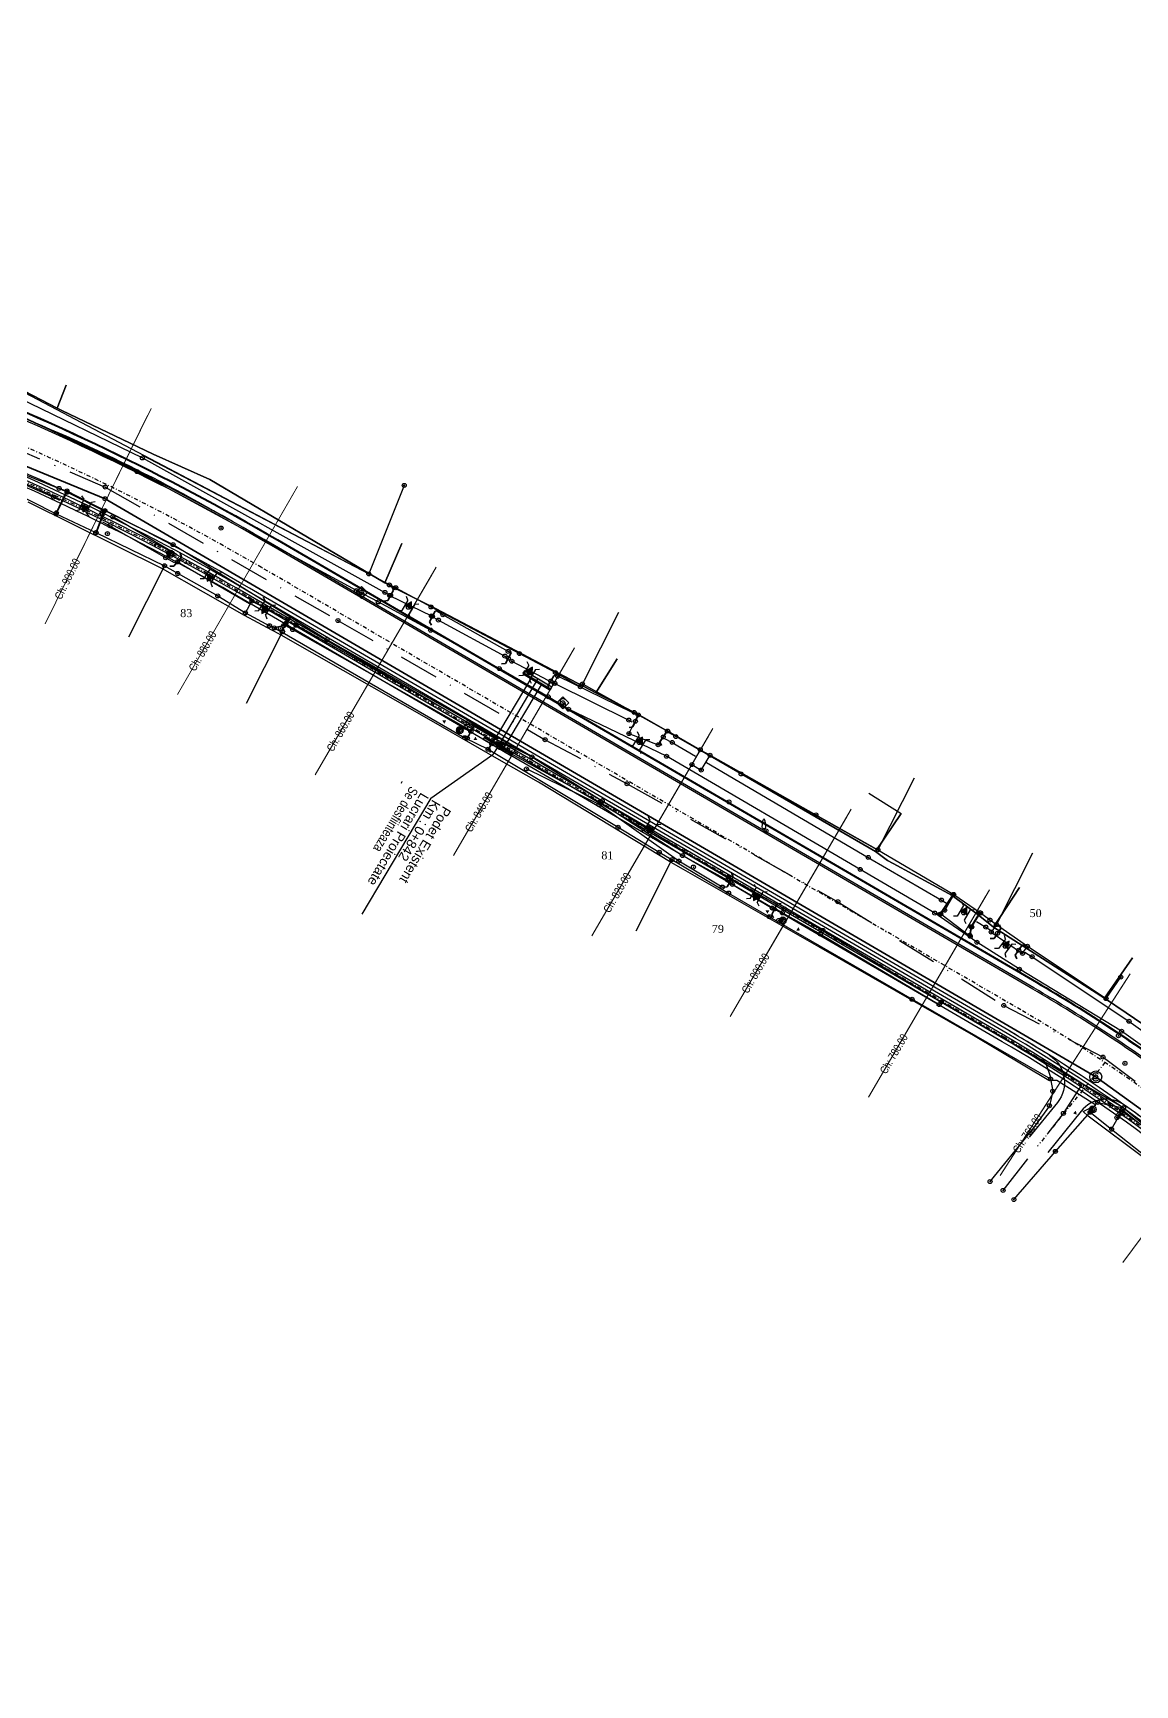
# Model space of a CAD drawing. Extents: x 0 to 459354, y 0 to 625322.
# Drawn here: x 458637.4 to 458775, y 624996.3 to 625202.7 of the extents above; entities that cross this region are included whole.
import ezdxf
from ezdxf.enums import TextEntityAlignment as Align

# ---------------------------------------------------------------- set-up
doc = ezdxf.new("R2010")
doc.units = 0
doc.header["$PDMODE"] = 32
doc.header["$PDSIZE"] = 0.5
doc.linetypes.add('DASHDOT', pattern=[1, 0.5, -0.25, 0, -0.25])
doc.linetypes.add('ZDASHDOT5x2', pattern=[9, 5, -2, 0, -2])
doc.layers.get('0').update_dxf_attribs({"color": 8})
for name, color, linetype in [('000_PXY', 8, 'Continuous'), ('02_ACCES_CURTE', 8, 'Continuous'), ('03_LINIE_ELECTRICA_AER', 8, 'Continuous'), ('05_CV_CANAL', 8, 'Continuous'), ('05_CV_GAZ_AER', 8, 'Continuous'), ('07_TREE_PLOP', 7, 'Continuous'), ('09_ApaAx', 8, 'RIGOLA'), ('ACCES', 221, 'Continuous'), ('Apa', 8, 'Continuous'), ('Ax proiectat', 12, 'DASHDOT'), ('B-mare', 11, 'Continuous'), ('B-mica', 11, 'Continuous'), ('Carosabil Pr', 12, 'Continuous'), ('coronam-pr', 11, 'Continuous'), ('DrumAx', 8, 'ZDASHDOT5x2'), ('DrumLateral', 8, 'Continuous'), ('Gard', 3, 'PLASA'), ('Gard Nou', 91, 'Continuous'), ('LIMITE', 1, 'Continuous'), ('PARCELE_ClipVS', 82, 'Continuous'), ('PLATFORMA', 1, 'Continuous'), ('PODET', 8, 'Continuous'), ('Podete Asc', 2, 'Continuous'), ('podete plan', 1, 'Continuous'), ('Sant-Pr', 161, 'Continuous'), ('Text Podet', 161, 'Continuous'), ('Texte', 7, 'Continuous'), ('TOPO_CERC', 1, 'Continuous'), ('TOPO_POINTS', 7, 'Continuous'), ('TOPO_SYMBOL', 8, 'Continuous'), ('tub-pr', 141, 'Continuous'), ('work', 6, 'Continuous')]:
    doc.layers.add(name, color=color, linetype=linetype)
for name, color, linetype, lineweight in [('02_PODET', 8, 'Continuous', 35), ('09_Canalizare', 2, 'CANAL', 35), ('Cross1', 171, 'Continuous', 35), ('Pod', 2, 'Continuous', 35)]:
    doc.layers.add(name, color=color, linetype=linetype, lineweight=lineweight)
doc.layers.add('ARD-XLINES', color=2, linetype='Continuous', lineweight=0, plot=False)
doc.styles.add('Arial', font='arial.ttf', dxfattribs={"width": 0.8})
doc.styles.add('podete', font='arial.ttf')
doc.styles.get("Standard").update_dxf_attribs({"font": 'arial.ttf'})
doc.styles.add('Times2', font='times.ttf', dxfattribs={"height": 2})
doc.linetypes.add('CANAL', pattern='A,3.5,-0.5,[4,GEOLAND.SHX,S=1,R=0,X=0,Y=0],-0.5,3.5,-2.5,3.5,-0.9,["C",Standard,S=1.5,R=0,X=-0.5,Y=-0.75],-0.9,3.5,-2.5', length=21.8)
doc.linetypes.add('FENCELINE3-ISO', pattern='A,8.89,[130,ltypeshp.shx,S=3.175,R=45,X=0,Y=0],0,[130,ltypeshp.shx,S=3.175,R=-45,X=0,Y=0],27.94', length=36.83)
doc.linetypes.add('PLASA', pattern='A,5,[2,GEOLAND.SHX,S=1,R=0,X=0,Y=0],0,5,[2,GEOLAND.SHX,S=1,R=180,X=0,Y=0],0', length=10)
doc.linetypes.add('RIGOLA', pattern='A,0.001,[6,GEOLAND.SHX,S=1,R=0,X=0,Y=0],-2', length=2.001)

# ---------------------------------------------------------------- blocks, each defined once
blk = doc.blocks.new('PctRad')
blk.add_point((0, 0))
blk = doc.blocks.new('PODETA')
blk.add_hatch(color=256).paths.add_polyline_path([(0.4, 0.1), (0, 0.79), (-0.4, 0.1)])
for points in [[(-0.5, 0.75), (-0.9, 1.03)], [(-0.5, 0.75), (-0.5, -0.75)], [(-0.5, 0), (0.5, 0)], [(0.5, 0.75), (0.9, 1.03)], [(0.5, 0.75), (0.5, -0.75)], [(-0.5, -0.75), (-0.9, -1.03)], [(0.5, -0.75), (0.9, -1.03)]]:
    blk.add_lwpolyline(points)
blk.add_lwpolyline([(-0.4, 0.1), (0.4, 0.1), (0, 0.79)], close=True)
blk = doc.blocks.new('LEB')
for points in [[(-0.85, 0, 0, 0, 0), (-5, 0, 0, 1, 0), (-4.18, 0, 0.25, 0.25, 0)], [(0.85, 0, 0, 0, 0), (5, 0, 0, 1, 0), (4.18, 0, 0.25, 0.25, 0)]]:
    blk.add_lwpolyline(points, format="xyseb")
for points in [[(0, 0), (-0.85, 0)], [(0, 0.1), (-0.84, 0.1)], [(0, 0.2), (-0.83, 0.2)], [(0, 0.3), (-0.8, 0.3)], [(-0.8, 0.29), (-0.8, -0.29)], [(0, 0.4), (-0.75, 0.4)], [(-0.7, 0.48), (-0.7, -0.48)], [(0, 0.5), (-0.69, 0.5)], [(-0.6, 0.6), (-0.6, -0.6)], [(0, 0.6), (-0.6, 0.6)], [(-0.5, 0.69), (-0.5, -0.69)], [(0, 0.7), (-0.48, 0.7)], [(-0.4, 0.75), (-0.4, -0.75)], [(-0.3, 0.8), (-0.3, -0.8)], [(0, 0.8), (-0.29, 0.8)], [(-0.2, 0.83), (-0.2, -0.83)], [(-0.1, 0.84), (-0.1, -0.84)], [(0, 0.85), (0, -0.85)], [(0, -0.1), (-0.84, -0.1)], [(0, -0.2), (-0.83, -0.2)], [(0, -0.3), (-0.8, -0.3)], [(0, -0.4), (-0.75, -0.4)], [(0, -0.5), (-0.69, -0.5)], [(0, -0.6), (-0.6, -0.6)], [(0, -0.7), (-0.48, -0.7)], [(0, -0.8), (-0.29, -0.8)]]:
    blk.add_lwpolyline(points)
blk.add_circle((0, 0), 0.85)
blk = doc.blocks.new('PODET')
for points in [[(-0.75, 0), (-1.03, -0.4)], [(-0.75, 0), (0.75, 0)], [(0.75, 0), (1.03, -0.4)]]:
    blk.add_lwpolyline(points)
blk = doc.blocks.new('AERGAZ')
blk.add_lwpolyline([(0, -0.75), (0.75, 0), (0, 0.75), (-0.75, 0)], close=True)
blk.add_lwpolyline([(0.34, 0.33, 0.487825), (-0.33, 0.33), (-0.33, -0.33, 0.463596), (0.34, -0.35, 0.259718)], format="xyb")
blk.add_lwpolyline([(0.34, -0.35), (0.34, -0.07), (-0.02, -0.07)])
blk = doc.blocks.new('PLOP')
blk.add_line((-0.5, 0), (0, 0))
for points in [[(-0.5, 0.54, -0.240184), (-0.85, 0.72, -0.39298), (-0.84, 1.41, -0.253894), (-0.75, 2.22, -0.265013), (-0.5, 3, -0.339624)], [(-0.5, 0.54, 0.240184), (-0.15, 0.72, 0.39298), (-0.16, 1.41, 0.253894), (-0.25, 2.22, 0.265013), (-0.5, 3, 0.339624)]]:
    blk.add_lwpolyline(points, format="xyb")
blk.add_lwpolyline([(-0.5, 0), (-0.5, 0.54)])
blk = doc.blocks.new('CVC')
blk.add_lwpolyline([(0.67, 0.67, 0.487825), (-0.66, 0.67), (-0.66, -0.66, 0.463596), (0.67, -0.7, 0.259718)], format="xyb")
blk.add_circle((0, 0), 1.5)
blk = doc.blocks.new('PUNCTOPO')
at = {"layer": 'TOPO_CERC'}
blk.add_circle((0, 0), 0.25, dxfattribs=at)
at = {"layer": 'TOPO_SYMBOL'}
blk.add_point((0, 0), dxfattribs=at)
blk = doc.blocks.new('*U52')
at = {"layer": 'coronam-pr'}
h = blk.add_hatch(color=232, dxfattribs=at)
h.paths.add_polyline_path([(0, 0), (0, 0.75), (-0.17, 0.75), (-0.17, 0)])
h.paths.add_polyline_path([(0, -0.75), (0, 0), (-0.17, 0), (-0.17, -0.75)])
h.paths.add_polyline_path([(0, 0.75), (0, 1.87), (-0.07, 2), (-0.4, 2), (-0.4, -2), (-0.07, -2), (0, -1.87), (0, -0.75), (-0.17, -0.75), (-0.17, 0.75)])
h = blk.add_hatch(color=232, dxfattribs=at)
h.paths.add_polyline_path([(9.2, 0), (9.2, 0.75), (9.37, 0.75), (9.37, 0)])
h.paths.add_polyline_path([(9.2, -0.75), (9.2, 0), (9.37, 0), (9.37, -0.75)])
h.paths.add_polyline_path([(9.2, 0.75), (9.2, 1.87), (9.27, 2), (9.6, 2), (9.6, -2), (9.27, -2), (9.2, -1.87), (9.2, -0.75), (9.37, -0.75), (9.37, 0.75)])
at = {"layer": 'coronam-pr', "ltscale": 0.5}
for p, q in [((-0.13, 2), (-0.13, -2)), ((-0.07, -2), (-0.07, 2)), ((9.27, -2), (9.27, 2)), ((9.33, 2), (9.33, -2))]:
    blk.add_line(p, q, dxfattribs=at)
for points in [[(-0.4, -2), (-0.4, 2), (-0.07, 2), (0, 1.87), (0, -1.87), (-0.07, -2)], [(9.6, -2), (9.6, 2), (9.27, 2), (9.2, 1.87), (9.2, -1.87), (9.27, -2)]]:
    blk.add_lwpolyline(points, close=True, dxfattribs=at)
at = {"layer": 'Text Podet', "ltscale": 0.5}
for p, q in [((-10.05, 3.86), (-26.92, 3.86)), ((-10.05, 3.86), (-1.4, 0)), ((-0.4, 0), (-1.4, 0))]:
    blk.add_line(p, q, dxfattribs=at)
at = {"layer": 'tub-pr', "ltscale": 0.3}
for p, q in [((0, 0.75), (9.2, 0.75)), ((0, -0.75), (9.2, -0.75))]:
    blk.add_line(p, q, dxfattribs=at)
at = {"layer": 'Text Podet', "style": 'podete', "width": 1}
for s, p in [('Lucrari Proiectate', (-10.01, 5.33)), ('Km :', (-10.02, 3.62))]:
    blk.add_text(s, height=1.2, rotation=180, dxfattribs=at).set_placement(p)
at = {"layer": 'Text Podet', "style": 'podete'}
for tag, width, p in [('LUCRARI1', 0.8, (-10.01, 7.28)), ('PODET', 1, (-10.02, 0.87))]:
    blk.add_attdef(tag, text='', height=1.2, rotation=180, dxfattribs=dict(at, width=width)).set_placement(p, align=Align.TOP_LEFT)
at = {"layer": 'Text Podet', "style": 'podete', "oblique": 360}
for tag, width, p in [('LUCRARI', 0.8, (-10.01, 5.67)), ('KM', 1, (-13.82, 2.42))]:
    blk.add_attdef(tag, text='', height=1.2, rotation=180, dxfattribs=dict(at, width=width)).set_placement(p, align=Align.TOP_LEFT)

msp = doc.modelspace()

# ---------------------------------------------------------------- linework, layer by layer
at = {"layer": '09_ApaAx', "linetype": 'Continuous'}
msp.add_line((458699.682, 625112.264, 358.613), (458696.106, 625114.042, 358.719), dxfattribs=at)
for points in [[(458578.281, 625169.222, 359.104), (458579.053, 625168.92, 359.089), (458615.588, 625155.394, 359.311), (458639.934, 625144.721, 359.143), (458640.666, 625144.349, 359.123)], [(458635.245, 625157.321, 357.979), (458635.591, 625157.145, 357.965), (458651.024, 625149.613, 357.967), (458681.318, 625132.822, 357.778), (458681.801, 625132.572, 357.775)], [(458646.024, 625141.624, 358.974), (458646.96, 625141.149, 358.948), (458653.932, 625137.146, 358.93)], [(458653.932, 625137.146, 358.93), (458654.99, 625136.547, 358.911)], [(458687.433, 625129.663, 357.735), (458688.006, 625129.367, 357.731), (458696.301, 625124.861, 357.636), (458696.61, 625124.692, 357.633)], [(458669.005, 625128.619, 358.661), (458669.807, 625128.165, 358.647), (458691.389, 625115.955, 358.24), (458691.962, 625115.619, 358.22)], [(458702.568, 625121.438, 357.584), (458711.788, 625116.868, 357.666), (458712.183, 625116.664, 357.672)], [(458695.685, 625113.437, 358.092), (458708.247, 625106.579, 358.566), (458718.498, 625099.94, 358.183), (458724.139, 625096.878, 358.166), (458724.321, 625096.769, 358.166)], [(458716.164, 625114.607, 357.738), (458717.213, 625114.065, 357.755), (458720.137, 625112.35, 357.76)], [(458721.488, 625111.558, 357.762), (458741.711, 625099.696, 357.798), (458750.844, 625094.38, 357.698), (458751.476, 625093.996, 357.687)], [(458730.098, 625093.306, 358.155), (458730.974, 625092.78, 358.153), (458735.724, 625090.135, 358.215), (458750.555, 625081.32, 358.606)], [(458755.241, 625091.707, 357.623), (458756.39, 625091.008, 357.603), (458757.069, 625090.573, 357.576)], [(458761.272, 625087.875, 357.41), (458762.175, 625087.296, 357.374), (458774.278, 625079.236, 357.397), (458788.317, 625069.221, 357.396)]]:
    msp.add_polyline3d(points, dxfattribs=at)
at = {"layer": '09_Canalizare'}
msp.add_polyline3d([(458412.758, 625252.15, 360.219), (458494.912, 625210.561, 359.691), (458536.094, 625186.777, 359.783), (458584.022, 625170.175, 359.513), (458646.357, 625144.513, 359.27), (458770.124, 625072.277, 358.623), (458809.879, 625043.638, 358.163), (458868.313, 624990.057, 356.944), (458888.66, 624972.296, 356.813), (458918.01, 624948.764, 356.691), (458967.377, 624910.996, 355.31), (459005.081, 624876.348, 354.149), (459025.818, 624844.897, 353.334), (459028.629, 624827.889, 353.073), (459013.77, 624776.51, 352.479), (459006.738, 624736.883, 351.989), (459013.103, 624646.775, 350.696), (459041.95, 624549.155, 349.598), (459058.582, 624509.42, 349.445), (459079.9, 624466.879, 349.78), (459079.797, 624438.977, 349.784)], dxfattribs=at)
at = {"layer": 'ACCES'}
for p, q in [((458640.239, 625142.625, 359.922), (458645.202, 625140.286, 359.871)), ((458653.79, 625136.143, 359.681), (458660.438, 625132.371, 359.665))]:
    msp.add_line(p, q, dxfattribs=at)
for points in [[(458663.892, 625130.258, 359.387), (458666.902, 625128.657, 359.378)], [(458698.13, 625125.176, 358.953), (458702.629, 625122.798, 358.946)], [(458712.467, 625117.812, 358.305), (458716.623, 625115.497, 358.357)], [(458720.721, 625113.16, 358.771), (458721.935, 625112.474, 358.733)], [(458710.443, 625103.466, 358.993), (458715.599, 625100.355, 358.983)], [(458724.255, 625095.25, 359.067), (458729.351, 625092.301, 358.901)], [(458752.375, 625095.077, 358.862), (458755.741, 625092.769, 358.851)], [(458757.716, 625091.316, 358.945), (458761.582, 625088.607, 358.911)], [(458772.099, 625065.753, 358.91), (458777.894, 625061.192, 358.87)]]:
    msp.add_polyline3d(points, dxfattribs=at)
at = {"layer": 'Apa'}
for p, q in [((458655.358, 625137.494, 359.185), (458647.315, 625142.253, 359.305)), ((458670.219, 625128.702, 358.963), (458669.48, 625129.139, 358.974)), ((458691.684, 625116.547, 358.682), (458670.219, 625128.702, 358.963)), ((458708.075, 625106.298, 358.814), (458698.999, 625110.753, 358.868)), ((458718.045, 625099.246, 358.839), (458708.075, 625106.298, 358.814)), ((458723.469, 625096.003, 358.698), (458718.045, 625099.246, 358.839))]:
    msp.add_line(p, q, dxfattribs=at)
for points in [[(458682.291, 625133.521, 358.591), (458681.878, 625133.751, 358.626), (458651.09, 625149.919, 359.134)], [(458696.93, 625125.332, 357.933), (458696.708, 625125.443, 357.927), (458688.56, 625130.031, 358.05), (458687.832, 625130.436, 358.113)], [(458712.866, 625117.444, 358.265), (458712.221, 625117.811, 358.282), (458702.987, 625122.301, 358.085)], [(458720.59, 625113.155, 358.142), (458717.657, 625114.806, 358.143), (458716.66, 625115.354, 358.168)], [(458742.799, 625100.647, 358.134), (458721.954, 625112.386, 358.142)]]:
    msp.add_polyline3d(points, dxfattribs=at)
at = {"layer": 'ARD-XLINES', "lineweight": 0}
for p, q in [((458638.882, 625128.882), (458652.122, 625155.802)), ((458642.854, 625136.958), (458651.68, 625154.905)), ((458655.404, 625120.06), (458670.408, 625146.039)), ((458659.905, 625127.854), (458669.908, 625145.173)), ((458672.62, 625110.029), (458687.726, 625135.948)), ((458677.152, 625117.805), (458687.222, 625135.084)), ((458689.9, 625099.959), (458705.006, 625125.878)), ((458694.432, 625107.734), (458704.502, 625125.014)), ((458707.18, 625089.888), (458722.285, 625115.808)), ((458711.711, 625097.664), (458721.782, 625114.944)), ((458724.459, 625079.818), (458739.565, 625105.737)), ((458728.991, 625087.594), (458739.061, 625104.873)), ((458741.739, 625069.747), (458756.844, 625095.667)), ((458746.271, 625077.523), (458756.341, 625094.803)), ((458758.179, 625059.951), (458774.443, 625085.16)), ((458763.058, 625067.514), (458773.901, 625084.32)), ((458773.514, 625049.076), (458791.332, 625073.212))]:
    msp.add_line(p, q, dxfattribs=at)
at = {"layer": 'Ax proiectat'}
msp.add_line((458771.274, 625074.081), (458762.983, 625063.792), dxfattribs=at)
for points in [[(459026.213, 624816.521, 0.233658), (459018.327, 624860.126), (459017.171, 624861.685, 0.0576291), (458981.816, 624899.398), (458968.407, 624910.751, 0.0261957), (458947.57, 624926.597), (458932.487, 624936.866, -0.0345373), (458910.802, 624953.935), (458861.991, 624998.135), (458825.459, 625032.563, 0.0299651), (458807.077, 625047.916), (458778.842, 625068.76, 0.0270711), (458760.761, 625080.652), (458665.923, 625135.923, 0.0398092), (458622.936, 625156.587), (458561.149, 625180.447), (458532.117, 625192.009, -0.0301771), (458504.831, 625204.832)], [(459022.369, 624817.627, 0.233658), (459015.114, 624857.743), (459013.958, 624859.302, 0.0576291), (458979.231, 624896.346), (458965.822, 624907.698, 0.0261957), (458945.318, 624923.291), (458930.236, 624933.56, -0.0345373), (458908.117, 624950.97), (458859.277, 624995.197), (458822.716, 625029.652, 0.0299651), (458804.701, 625044.698), (458776.466, 625065.542, 0.0270711), (458758.747, 625077.196), (458663.909, 625132.467, 0.0398092), (458621.495, 625152.856), (458559.689, 625176.723), (458530.638, 625188.292, -0.0301771), (458502.914, 625201.321)]]:
    msp.add_lwpolyline(points, format="xyb", dxfattribs=at)
at = {"layer": 'B-mare'}
msp.add_lwpolyline([(459035.885, 624838.255, -0.5073501), (459030.319, 624840.831, 0.1103507), (459020.898, 624862.032), (459019.742, 624863.59, 0.0576291), (458983.884, 624901.841), (458970.474, 624913.193, 0.0261957), (458949.371, 624929.242), (458934.288, 624939.511, -0.0345373), (458912.95, 624956.307), (458864.163, 625000.486), (458827.654, 625034.892, 0.0299651), (458808.977, 625050.49), (458780.742, 625071.334, 0.0270711), (458762.373, 625083.417), (458667.534, 625138.688, 0.0398092), (458624.089, 625159.572), (458562.317, 625183.426), (458550.616, 625188.086, -0.4373485), (458547.558, 625196.035), (458549.759, 625200.508)], format="xyb", dxfattribs=at)
at = {"layer": 'B-mica'}
for points in [[(459031.385, 624838.865, 0.1203958), (459021.46, 624862.448), (459020.304, 624864.007, 0.0576291), (458984.336, 624902.375), (458970.927, 624913.728, 0.0261957), (458949.765, 624929.821), (458934.682, 624940.09, -0.0345373), (458913.42, 624956.826), (458864.638, 625001), (458828.134, 625035.401, 0.0299651), (458809.393, 625051.054), (458781.158, 625071.898, 0.0270711), (458762.725, 625084.022), (458667.887, 625139.293, 0.0398092), (458624.341, 625160.225), (458562.573, 625184.078), (458550.875, 625188.736)], [(459031.504, 624838.754, 0.1210022), (459021.54, 624862.508), (459020.384, 624864.067, 0.0576291), (458984.401, 624902.451), (458970.991, 624913.804, 0.0261957), (458949.821, 624929.903), (458934.739, 624940.172, -0.0345373), (458913.487, 624956.9), (458864.706, 625001.073), (458828.203, 625035.474, 0.0299651), (458809.452, 625051.134), (458781.218, 625071.978, 0.0270711), (458762.775, 625084.108), (458667.937, 625139.379, 0.0398092), (458624.377, 625160.319), (458562.609, 625184.171), (458550.912, 625188.829)]]:
    msp.add_lwpolyline(points, format="xyb", dxfattribs=at)
at = {"layer": 'Carosabil Pr'}
for points in [[(459023.33, 624817.35, 0.233658), (459015.917, 624858.339), (459014.761, 624859.898, 0.0576291), (458979.878, 624897.109), (458966.468, 624908.462, 0.0261957), (458945.881, 624924.117), (458930.799, 624934.386, -0.0345373), (458908.788, 624951.711), (458859.955, 624995.931), (458823.402, 625030.38, 0.0299651), (458805.295, 625045.502), (458777.06, 625066.346, 0.0270711), (458759.251, 625078.06), (458664.412, 625133.331, 0.0398092), (458621.855, 625153.789), (458560.054, 625177.654), (458531.007, 625189.221, -0.0301771), (458503.394, 625202.199)], [(459035.982, 624838.08, -0.5073501), (459030.123, 624840.791, 0.1103507), (459020.737, 624861.912), (459019.581, 624863.471, 0.0576291), (458983.755, 624901.688), (458970.345, 624913.041, 0.0261957), (458949.258, 624929.077), (458934.176, 624939.346, -0.0345373), (458912.816, 624956.158), (458864.027, 625000.339), (458827.517, 625034.746, 0.0299651), (458808.859, 625050.33), (458780.624, 625071.173, 0.0270711), (458762.272, 625083.244), (458667.433, 625138.515, 0.0398092), (458624.017, 625159.386), (458562.244, 625183.24), (458550.542, 625187.9, -0.4373485), (458547.378, 625196.124), (458549.58, 625200.597)], [(458764.331, 625074.996, -0.4499465), (458765.328, 625069.093), (458761.815, 625064.733)], [(458773.722, 625068.757, 0.3958222), (458768.3, 625067.999), (458764.151, 625062.851)]]:
    msp.add_lwpolyline(points, format="xyb", dxfattribs=at)
msp.add_arc((458559.115, 624966.785), 203, 59.62134, 69.42665, dxfattribs=at)
at = {"layer": 'DrumAx'}
for points in [[(458522.725, 625193.629, 359.638), (458536.094, 625186.777, 359.783), (458540.781, 625187.738, 359.676), (458551.168, 625183.324, 359.484), (458582.598, 625171.737, 359.492), (458601.138, 625164.717, 359.448), (458616.874, 625158.686, 359.381), (458646.377, 625145.983, 359.203), (458675.457, 625129.302, 358.817), (458701.333, 625114.411, 358.663), (458711.57, 625108.907, 358.718), (458737.908, 625094.17, 358.754), (458758.632, 625081.207, 358.627), (458771.04, 625074.75, 358.518), (458795.931, 625056.153, 358.31)], [(458758.551, 625058.104, 360.877), (458766.081, 625067.727, 359.442), (458768.358, 625071.202, 358.774)]]:
    msp.add_polyline3d(points, dxfattribs=at)
at = {"layer": 'DrumLateral'}
for p, q in [((458615.765, 625155.769, 359.549), (458640.618, 625145.811, 359.354)), ((458640.618, 625145.811, 359.354), (458641.599, 625145.496, 359.42)), ((458641.599, 625145.496, 359.42), (458646.336, 625143.044, 359.354)), ((458646.336, 625143.044, 359.354), (458654.859, 625138.783, 359.076)), ((458654.859, 625138.783, 359.076), (458674.079, 625126.917, 358.781)), ((458674.079, 625126.917, 358.781), (458699.682, 625112.264, 358.613)), ((458763.855, 625074.087, 358.657), (458750.827, 625081.656, 358.774)), ((458773.6, 625068.426, 358.57), (458763.855, 625074.087, 358.657))]:
    msp.add_line(p, q, dxfattribs=at)
for points in [[(458864.149, 624999.264, 356.724), (458841.344, 625021.769, 356.952), (458836.522, 625025.842, 357.08), (458818.956, 625042.7, 357.676), (458813.035, 625046.982, 358.05), (458792.128, 625064.582, 358.26), (458773.349, 625077.987, 358.14), (458760.593, 625085.737, 358.46), (458755.274, 625089.112, 358.482), (458750.003, 625092.751, 358.667), (458740.7, 625098.2, 358.45), (458716.503, 625112.344, 358.506), (458704.26, 625118.217, 358.502), (458701.718, 625119.771, 358.46), (458695.601, 625123.301, 358.449), (458687.035, 625128.097, 358.593), (458680.496, 625131.624, 358.625), (458677.751, 625133.033, 358.665), (458650.347, 625147.913, 358.973), (458634.828, 625155.317, 359.06), (458630.007, 625157.667, 359.03), (458618.888, 625162.581, 359.163)], [(458699.682, 625112.264, 358.613), (458708.471, 625106.778, 358.694), (458718.802, 625100.409, 358.638), (458724.227, 625097.258, 358.607), (458731.247, 625093.264, 358.671), (458736.046, 625090.579, 358.634), (458750.827, 625081.656, 358.774)], [(458763.855, 625074.087, 358.657), (458764.529, 625072.143, 358.938)], [(458769.168, 625067.831, 359.324), (458770.355, 625069.101, 358.712), (458773.6, 625068.426, 358.57), (458783.009, 625060.611, 358.403), (458790.428, 625055.583, 358.259), (458809.149, 625042.892, 358.188), (458827.41, 625026.542, 357.478)]]:
    msp.add_polyline3d(points, dxfattribs=at)
at = {"layer": 'Gard'}
msp.add_line((458759.897, 625056.963, 360.8), (458765.076, 625062.981, 360.072), dxfattribs=at)
msp.add_polyline3d([(458756.92, 625059.207, 360.756), (458761.901, 625065.312, 360.06)], dxfattribs=at)
msp.add_polyline3d([(458756.92, 625059.207, 360.756), (458761.901, 625065.312, 360.06)], dxfattribs=at)
at = {"layer": 'Gard Nou', "linetype": 'FENCELINE3-ISO'}
for points in [[(458577.932, 625168.739, 359.945), (458586.706, 625165.265, 359.97), (458592.921, 625162.548, 359.685), (458600.256, 625159.799, 359.999), (458616.917, 625153.023, 360.205), (458626.341, 625149.421, 360.133), (458630.686, 625147.454, 360.073), (458640.239, 625142.625, 359.922)], [(458635.569, 625158.156, 358.741), (458679.303, 625135.13, 358.543)], [(458683.736, 625146.186, 359.02), (458679.303, 625135.13, 358.543), (458682.669, 625133.406, 358.977), (458687.087, 625130.994, 358.942), (458698.13, 625125.176, 358.953)], [(458645.202, 625140.286, 359.871), (458653.79, 625136.143, 359.681)], [(458660.438, 625132.371, 359.665), (458663.892, 625130.258, 359.387)], [(458666.902, 625128.657, 359.378), (458668.495, 625127.856, 359.332), (458691.287, 625114.658, 358.998), (458694.2, 625113.212, 358.987), (458710.443, 625103.466, 358.993)], [(458702.629, 625122.798, 358.946), (458705.743, 625121.036, 358.152), (458706.002, 625121.388, 358.202), (458712.467, 625117.812, 358.305)], [(458716.623, 625115.497, 358.357), (458720.721, 625113.16, 358.771)], [(458721.935, 625112.474, 358.733), (458735.174, 625105.007, 358.109), (458742.92, 625100.658, 358.197), (458752.375, 625095.077, 358.862)], [(458715.599, 625100.355, 358.983), (458717.176, 625099.43, 359.179), (458724.255, 625095.25, 359.067)], [(458729.351, 625092.301, 358.901), (458747.171, 625081.984, 359.061), (458764.476, 625072.035, 358.937), (458764.752, 625070.497, 359.316), (458764.336, 625068.68, 359.632), (458761.901, 625065.312, 360.06)], [(458755.741, 625092.769, 358.851), (458757.71, 625091.319, 358.944), (458757.716, 625091.316, 358.945)], [(458761.582, 625088.607, 358.911), (458771.408, 625082.07, 358.099), (458773.252, 625084.754, 359.44)], [(458765.076, 625062.981, 360.072), (458769.427, 625067.859, 359.029), (458772.099, 625065.753, 358.91)]]:
    msp.add_polyline3d(points, dxfattribs=at)
at = {"layer": 'LIMITE'}
for points, elevation in [([(458653.79, 625136.143), (458649.29, 625127.213)], 359.681), ([(458710.502, 625130.318), (458706.002, 625121.388)], 358.202), ([(458668.495, 625127.856), (458663.995, 625118.926)], 359.332), ([(458747.42, 625109.588), (458742.92, 625100.658)], 358.197), ([(458717.176, 625099.43), (458712.676, 625090.5)], 359.179), ([(458762.216, 625100.246), (458757.716, 625091.316)], 358.945)]:
    msp.add_lwpolyline(points, dxfattribs=dict(at, elevation=elevation))
at = {"layer": 'PARCELE_ClipVS'}
for points in [[(458641.508, 625158.724), (458640.37, 625155.851), (458635.344, 625158.46), (458631.566, 625159.979), (458629.441, 625160.833), (458625.606, 625162.375), (458620.82, 625164.298), (458618.696, 625165.152), (458620.235, 625169.001)], [(458635.344, 625158.46), (458640.37, 625155.851), (458640.971, 625155.562), (458652.356, 625150.085), (458659.45, 625146.903), (458681.315, 625134.023), (458682.291, 625133.489), (458687.639, 625130.816), (458697.708, 625125.519), (458702.207, 625123.152), (458707.66, 625120.284), (458709.01, 625119.591), (458712.912, 625117.586), (458716.412, 625115.616), (458742.616, 625100.464), (458744.103, 625099.311), (458744.818, 625098.942), (458752.192, 625094.967), (458755.446, 625092.539), (458757.335, 625091.01), (458771.206, 625082.112), (458773.906, 625080.275), (458780.953, 625075.48)], [(458683.454, 625138.936), (458681.315, 625134.023), (458659.45, 625146.903), (458652.356, 625150.085), (458640.971, 625155.562), (458640.37, 625155.851), (458641.508, 625158.724)], [(458776.284, 625062.044), (458769.18, 625067.389), (458768.556, 625067.954), (458770.142, 625068.751), (458765.259, 625071.849), (458764.27, 625071.834), (458754.842, 625077.467), (458735.536, 625088.519), (458721.258, 625096.693), (458718.626, 625098.2), (458717.097, 625099.075), (458700.504, 625109.107), (458695.895, 625111.742), (458694.212, 625112.704), (458687.42, 625116.587), (458668.371, 625127.477), (458667.438, 625127.992), (458667.213, 625128.111), (458663.783, 625129.928), (458653.554, 625135.762), (458636.769, 625144.107)], [(458710.349, 625124.533), (458707.66, 625120.284), (458702.207, 625123.152), (458697.708, 625125.519), (458687.639, 625130.816), (458682.291, 625133.489), (458681.315, 625134.023), (458683.454, 625138.936)], [(458741.759, 625107.712), (458745.803, 625105.186), (458742.616, 625100.464), (458716.412, 625115.616), (458712.912, 625117.586), (458709.01, 625119.591), (458707.66, 625120.284), (458710.349, 625124.533)], [(458760.609, 625095.941), (458757.335, 625091.01), (458755.446, 625092.539), (458752.192, 625094.967), (458744.818, 625098.942), (458744.103, 625099.311), (458742.616, 625100.464), (458745.803, 625105.186)], [(458774.695, 625087.145), (458771.206, 625082.112), (458757.335, 625091.01), (458760.609, 625095.941)], [(458824.817, 625050.284), (458820.433, 625044.896), (458805.788, 625056.825), (458797.905, 625062.927), (458793.13, 625066.837), (458780.953, 625075.48), (458773.906, 625080.275), (458771.206, 625082.112), (458774.695, 625087.145)]]:
    msp.add_lwpolyline(points, dxfattribs=at)
at = {"layer": 'PLATFORMA'}
for points in [[(458640.239, 625142.625, 359.922), (458641.615, 625145.335, 359.484), (458646.248, 625142.998, 359.433), (458646.071, 625142.623, 359.547), (458645.202, 625140.286, 359.871)], [(458663.892, 625130.258, 359.387), (458664.701, 625131.731, 359.23), (458669.152, 625129.452, 359.17), (458668.681, 625128.661, 359.259), (458667.506, 625128.379, 359.373)], [(458712.968, 625117.51, 358.344), (458711.804, 625115.18, 358.407), (458715.447, 625113.774, 358.365), (458716.623, 625115.497, 358.357)], [(458691.624, 625114.609, 359.007), (458692.508, 625116.268, 358.776), (458695.138, 625114.681, 358.796), (458694.2, 625113.212, 358.987)], [(458720.721, 625113.16, 358.771), (458719.665, 625111.306, 358.687), (458720.835, 625110.62, 358.714), (458721.935, 625112.474, 358.733)], [(458752.375, 625095.077, 358.862), (458751.262, 625093.109, 358.881), (458750.767, 625092.641, 358.721), (458754.454, 625089.853, 358.773), (458754.64, 625091.012, 358.856), (458755.741, 625092.769, 358.851)], [(458757.716, 625091.316, 358.945), (458757.064, 625090.375, 358.914), (458760.981, 625087.709, 358.887), (458761.582, 625088.607, 358.911)], [(458772.099, 625065.753, 358.91), (458773.464, 625068.189, 358.69), (458779.782, 625063.14, 358.591), (458777.894, 625061.192, 358.87)]]:
    msp.add_polyline3d(points, dxfattribs=at)
at = {"layer": 'Pod'}
for points in [[(458640.287, 625142.76, 359.903), (458641.599, 625145.496, 359.42)], [(458646.336, 625143.044, 359.354), (458645.235, 625140.279, 359.872)], [(458750.658, 625092.587, 358.662), (458752.293, 625095.07, 358.858)], [(458755.627, 625092.811, 358.779), (458754.544, 625091.047, 358.823), (458754.376, 625089.986, 358.735)]]:
    msp.add_polyline3d(points, dxfattribs=at)
at = {"layer": 'PODET'}
for points in [[(458655.399, 625136.623, 359.305), (458664.385, 625131.447, 359.121)], [(458681.897, 625132.435, 358.362), (458687.132, 625129.875, 358.239)], [(458668.839, 625128.882, 359.03), (458668.885, 625128.855, 359.029)], [(458697.175, 625124.219, 358.163), (458702.481, 625121.447, 358.11)], [(458695.447, 625114.064, 358.625), (458696.009, 625113.769, 358.564)], [(458724.736, 625096.331, 358.858), (458729.707, 625093.369, 358.88)]]:
    msp.add_polyline3d(points, dxfattribs=at)
at = {"layer": 'Podete Asc'}
msp.add_line((458695.568, 625113.703, 358.354), (458700.431, 625121.96, 358.354), dxfattribs=at)
at = {"layer": 'Sant-Pr'}
for points in [[(459022.946, 624817.461, 0.233658), (459015.596, 624858.101), (459014.44, 624859.66, 0.0576291), (458979.619, 624896.804), (458966.21, 624908.156, 0.0261957), (458945.656, 624923.787), (458930.574, 624934.056, -0.0345373), (458908.52, 624951.414), (458859.684, 624995.638), (458823.127, 625030.089, 0.0299651), (458805.057, 625045.181), (458776.823, 625066.025, 0.0270711), (458759.049, 625077.715), (458664.211, 625132.986, 0.0398092), (458621.711, 625153.416), (458559.908, 625177.282), (458544.114, 625183.571, 0.371308), (458537.203, 625181.189), (458531.97, 625172.208)], [(459022.561, 624817.571, 0.233658), (459015.275, 624857.862), (459014.119, 624859.421, 0.0576291), (458979.361, 624896.498), (458965.951, 624907.851, 0.0261957), (458945.431, 624923.456), (458930.349, 624933.725, -0.0345373), (458908.251, 624951.118), (458859.412, 624995.344), (458822.853, 625029.797, 0.0299651), (458804.82, 625044.859), (458776.585, 625065.703, 0.0270711), (458758.848, 625077.369), (458664.009, 625132.64, 0.0398092), (458621.567, 625153.042), (458559.762, 625176.909), (458543.966, 625183.2, 0.371308), (458537.549, 625180.987), (458532.315, 625172.007)], [(459022.177, 624817.682, 0.233658), (459014.953, 624857.624), (459013.797, 624859.183, 0.0576291), (458979.102, 624896.193), (458965.693, 624907.546, 0.0261957), (458945.206, 624923.125), (458930.123, 624933.394, -0.0345373), (458907.983, 624950.821), (458859.141, 624995.05), (458822.579, 625029.506, 0.0299651), (458804.582, 625044.537), (458776.347, 625065.381, 0.0270711), (458758.647, 625077.024), (458663.808, 625132.295, 0.0398092), (458621.423, 625152.669), (458559.615, 625176.537), (458543.818, 625182.828, 0.371308), (458537.895, 625180.786), (458532.661, 625171.805)], [(459021.792, 624817.793, 0.233658), (459014.632, 624857.386), (459013.476, 624858.945, 0.0576291), (458978.844, 624895.888), (458965.434, 624907.24, 0.0261957), (458944.981, 624922.795), (458929.898, 624933.064, -0.0345373), (458907.714, 624950.525), (458858.87, 624994.756), (458822.304, 625029.215, 0.0299651), (458804.345, 625044.215), (458776.11, 625065.059, 0.0270711), (458758.445, 625076.678), (458663.607, 625131.949, 0.0398092), (458621.279, 625152.296), (458559.469, 625176.164), (458543.67, 625182.457, 0.371308), (458538.24, 625180.584), (458533.006, 625171.604)]]:
    msp.add_lwpolyline(points, format="xyb", dxfattribs=at)
at = {"layer": 'work'}
for p, q in [((458762.272, 625083.244), (458667.433, 625138.515)), ((458759.251, 625078.06), (458664.412, 625133.331))]:
    msp.add_line(p, q, dxfattribs=at)
for centre, radius, start, end in [((458514.866, 624876.729), 303, 59.76673, 68.88552), ((458514.866, 624876.729), 297, 59.76673, 68.88552), ((458660.057, 624907.856), 197, 58.04125, 59.76673), ((458660.057, 624907.856), 197, 53.564, 54.76143)]:
    msp.add_arc(centre, radius, start, end, dxfattribs=at)

# ---------------------------------------------------------------- block references
at = {"layer": '000_PXY', "xscale": 0.1, "yscale": 0.1, "zscale": 0.1}
for p in [(458650.347, 625147.913, 358.973), (458651.024, 625149.613, 357.967), (458640.618, 625145.811, 359.354), (458646.377, 625145.983, 359.203), (458639.934, 625144.721, 359.143), (458641.599, 625145.496, 359.42), (458643.896, 625143.587, 359.596), (458646.357, 625144.513, 359.27), (458640.287, 625142.76, 359.903), (458646.336, 625143.044, 359.354), (458647.315, 625142.253, 359.305), (458645.235, 625140.279, 359.872), (458646.662, 625140.159, 359.725), (458646.96, 625141.149, 358.948), (458654.303, 625137.726, 359.179), (458654.568, 625137.616, 359.184), (458654.859, 625138.783, 359.076), (458653.932, 625137.146, 358.93), (458655.422, 625136.66, 359.3), (458659.542, 625134.878, 359.228), (458681.878, 625133.751, 358.626), (458677.751, 625133.033, 358.665), (458678.389, 625132.803, 358.448), (458680.496, 625131.624, 358.625), (458681.318, 625132.822, 357.778), (458682.028, 625132.443, 358.301), (458666.369, 625130.858, 359.193), (458675.457, 625129.302, 358.817), (458684.251, 625130.957, 358.649), (458687.254, 625129.82, 358.237), (458688.006, 625129.367, 357.731), (458688.56, 625130.031, 358.05), (458668.266, 625128.333, 359.22), (458668.946, 625128.95, 359.22), (458669.807, 625128.165, 358.647), (458670.219, 625128.702, 358.963), (458687.035, 625128.097, 358.593), (458674.079, 625126.917, 358.781), (458696.708, 625125.443, 357.927), (458695.601, 625123.301, 358.449), (458696.301, 625124.861, 357.636), (458696.748, 625124.594, 358.117), (458699.341, 625122.807, 358.622), (458702.042, 625121.745, 358.087), (458702.568, 625121.438, 357.584), (458702.897, 625122.345, 358.083), (458701.718, 625119.771, 358.46), (458703.547, 625119.019, 358.43), (458704.26, 625118.217, 358.502), (458711.788, 625116.868, 357.666), (458712.62, 625116.718, 358.373), (458690.68, 625115.594, 358.607), (458691.389, 625115.955, 358.24), (458691.684, 625116.547, 358.682), (458692.054, 625115.449, 358.896), (458716.091, 625114.769, 358.314), (458717.657, 625114.806, 358.143), (458694.663, 625113.915, 358.881), (458695.685, 625113.437, 358.092), (458696.106, 625114.042, 358.719), (458701.333, 625114.411, 358.663), (458713.097, 625114.052, 358.438), (458717.213, 625114.065, 357.755), (458698.999, 625110.753, 358.868), (458699.682, 625112.264, 358.613), (458716.503, 625112.344, 358.506), (458711.57, 625108.907, 358.718), (458725.82, 625110.131, 357.998), (458708.247, 625106.579, 358.566), (458708.471, 625106.778, 358.694), (458724.302, 625106.643, 358.735), (458708.075, 625106.298, 358.814), (458714.505, 625103.433, 358.868), (458728.932, 625103.022, 358.679), (458718.802, 625100.409, 358.638), (458718.045, 625099.246, 358.839), (458718.498, 625099.94, 358.183), (458719.854, 625098.5, 358.335), (458740.7, 625098.2, 358.45), (458741.711, 625099.696, 357.798), (458723.469, 625096.003, 358.698), (458724.139, 625096.878, 358.166), (458724.227, 625097.258, 358.607), (458724.446, 625096.661, 358.544), (458727.769, 625094.99, 358.793), (458737.908, 625094.17, 358.754), (458750.844, 625094.38, 357.698), (458752.293, 625095.07, 358.858), (458729.989, 625093.241, 358.469), (458730.974, 625092.78, 358.153), (458731.247, 625093.264, 358.671), (458750.003, 625092.751, 358.667), (458750.658, 625092.587, 358.662), (458753.633, 625092.777, 358.844), (458755.627, 625092.811, 358.779), (458756.894, 625091.881, 357.9), (458730.527, 625091.836, 358.721), (458731.035, 625091.831, 358.664), (458735.724, 625090.135, 358.215), (458736.046, 625090.579, 358.634), (458754.376, 625089.986, 358.735), (458754.544, 625091.047, 358.823), (458756.39, 625091.008, 357.603), (458757.851, 625090.21, 358.378), (458755.274, 625089.112, 358.482), (458758.811, 625088.599, 358.585), (458760.5, 625088.109, 358.275), (458760.593, 625085.737, 358.46), (458762.175, 625087.296, 357.374), (458750.827, 625081.656, 358.774), (458750.555, 625081.32, 358.606), (458758.632, 625081.207, 358.627), (458772.957, 625077.433, 358.297), (458773.349, 625077.987, 358.14), (458774.278, 625079.236, 357.397), (458771.04, 625074.75, 358.518), (458773.772, 625073.984, 358.5), (458770.124, 625072.277, 358.623), (458768.358, 625071.202, 358.774), (458766.081, 625067.727, 359.442), (458769.749, 625068.216, 359.011), (458770.355, 625069.101, 358.712), (458772.765, 625067.194, 358.402), (458773.015, 625067.555, 358.411), (458773.262, 625067.916, 358.575), (458773.6, 625068.426, 358.57), (458756.92, 625059.207, 360.756), (458758.551, 625058.104, 360.877), (458759.897, 625056.963, 360.8)]:
    msp.add_blockref('PctRad', p, dxfattribs=at)
at = {"layer": '02_ACCES_CURTE'}
for p, rotation in [((458643.896, 625143.587, 359.596), 156.7837797950747), ((458659.542, 625134.878, 359.228), 147.3799109092814), ((458666.369, 625130.858, 359.193), 147.5464655701139), ((458684.251, 625130.957, 358.649), 329.5849741197821), ((458699.341, 625122.807, 358.622), 329.5167381013016), ((458713.097, 625114.052, 358.438), 327.7650019212318), ((458714.505, 625103.433, 358.868), 149.5054464344846), ((458727.769, 625094.99, 358.793), 150.1966051868554), ((458753.633, 625092.777, 358.844), 329.5393656361492), ((458758.811, 625088.599, 358.585), 322.7783436692959)]:
    msp.add_blockref('PODETA', p, dxfattribs=dict(at, rotation=rotation))
at = {"layer": '02_PODET'}
for p, rotation in [((458655.422, 625136.66, 359.3), 230.8517718826875), ((458682.028, 625132.443, 358.301), 241.3515563617832), ((458668.946, 625128.95, 359.22), 62.58616036469462), ((458687.254, 625129.82, 358.237), 62.0448146400972), ((458696.748, 625124.594, 358.117), 241.5002719512406), ((458702.042, 625121.745, 358.087), 60.59926745963001), ((458712.62, 625116.718, 358.373), 244.9424286699246), ((458692.054, 625115.449, 358.896), 242.444882763499), ((458694.663, 625113.915, 358.881), 60.6821070160555), ((458716.091, 625114.769, 358.314), 56.82520522009796), ((458724.446, 625096.661, 358.544), 239.4613656137233), ((458729.989, 625093.241, 358.469), 62.05367060262331), ((458757.851, 625090.21, 358.378), 236.723207046299), ((458760.5, 625088.109, 358.275), 55.59638108043529)]:
    msp.add_blockref('PODET', p, dxfattribs=dict(at, rotation=rotation))
at = {"layer": '03_LINIE_ELECTRICA_AER', "xscale": 0.5, "yscale": 0.5, "zscale": 0.5}
for p, rotation in [((458654.568, 625137.616, 359.184), 330.5414736990556), ((458690.68, 625115.594, 358.607), 330.7436162979818), ((458731.035, 625091.831, 358.664), 329.9003061104771), ((458769.749, 625068.216, 359.011), 11.24375983607328)]:
    msp.add_blockref('LEB', p, dxfattribs=dict(at, rotation=rotation))
at = {"layer": '05_CV_CANAL', "xscale": 0.5, "yscale": 0.5, "zscale": 0.5}
msp.add_blockref('CVC', (458770.124, 625072.277, 358.623), dxfattribs=at)
at = {"layer": '05_CV_GAZ_AER'}
for p in [(458678.389, 625132.803, 358.448), (458703.547, 625119.019, 358.43)]:
    msp.add_blockref('AERGAZ', p, dxfattribs=at)
at = {"layer": '07_TREE_PLOP', "xscale": 0.5, "yscale": 0.5, "zscale": 0.5}
msp.add_blockref('PLOP', (458728.932, 625103.022, 358.679), dxfattribs=at)
at = {"layer": 'podete plan', "rotation": 59.17758217625816}
msp.add_blockref('*U52', (458695.537, 625113.757), dxfattribs=at).add_auto_attribs({'KM': '0+842', 'LUCRARI': 'Se desfiinteaza', 'LUCRARI1': '-', 'PODET': 'Podet Existent'})
at = {"layer": 'TOPO_POINTS', "xscale": 0.25, "yscale": 0.25, "zscale": 0.25}
for p in [(458683.736, 625146.186, 359.02), (458641.615, 625145.335, 359.484), (458640.239, 625142.625, 359.922), (458646.071, 625142.623, 359.547), (458646.248, 625142.998, 359.433), (458645.202, 625140.286, 359.871), (458660.856, 625140.859, 358.957), (458653.79, 625136.143, 359.681), (458655.399, 625136.623, 359.305), (458655.437, 625135.177, 359.507), (458679.303, 625135.13, 358.543), (458682.669, 625133.406, 358.977), (458660.438, 625132.371, 359.665), (458664.701, 625131.731, 359.23), (458681.897, 625132.435, 358.362), (458663.892, 625130.258, 359.387), (458669.152, 625129.452, 359.17), (458687.087, 625130.994, 358.942), (458687.132, 625129.875, 358.239), (458666.902, 625128.657, 359.378), (458667.506, 625128.379, 359.373), (458668.495, 625127.856, 359.332), (458668.681, 625128.661, 359.259), (458668.885, 625128.855, 359.029), (458698.13, 625125.176, 358.953), (458697.175, 625124.219, 358.163), (458702.481, 625121.447, 358.11), (458702.629, 625122.798, 358.946), (458705.743, 625121.036, 358.152), (458706.002, 625121.388, 358.202), (458712.467, 625117.812, 358.305), (458712.968, 625117.51, 358.344), (458691.287, 625114.658, 358.998), (458691.624, 625114.609, 359.007), (458692.508, 625116.268, 358.776), (458695.138, 625114.681, 358.796), (458711.804, 625115.18, 358.407), (458716.623, 625115.497, 358.357), (458694.2, 625113.212, 358.987), (458695.447, 625114.064, 358.625), (458695.534, 625113.689, 358.117), (458695.568, 625113.703, 358.354), (458696.009, 625113.769, 358.564), (458715.447, 625113.774, 358.365), (458720.721, 625113.16, 358.771), (458719.665, 625111.306, 358.687), (458720.835, 625110.62, 358.714), (458721.935, 625112.474, 358.733), (458735.174, 625105.007, 358.109), (458710.443, 625103.466, 358.993), (458715.599, 625100.355, 358.983), (458742.92, 625100.658, 358.197), (458717.176, 625099.43, 359.179), (458724.736, 625096.331, 358.858), (458724.255, 625095.25, 359.067), (458752.375, 625095.077, 358.862), (458729.351, 625092.301, 358.901), (458729.707, 625093.369, 358.88), (458750.767, 625092.641, 358.721), (458751.262, 625093.109, 358.881), (458755.741, 625092.769, 358.851), (458754.454, 625089.853, 358.773), (458754.64, 625091.012, 358.856), (458757.064, 625090.375, 358.914), (458757.71, 625091.319, 358.944), (458757.716, 625091.316, 358.945), (458761.582, 625088.607, 358.911), (458760.981, 625087.709, 358.887), (458773.252, 625084.754, 359.44), (458747.171, 625081.984, 359.061), (458771.408, 625082.07, 358.099), (458764.476, 625072.035, 358.937), (458764.752, 625070.497, 359.316), (458764.336, 625068.68, 359.632), (458769.427, 625067.859, 359.029), (458773.464, 625068.189, 358.69), (458761.901, 625065.312, 360.06), (458772.099, 625065.753, 358.91), (458765.076, 625062.981, 360.072)]:
    msp.add_blockref('PUNCTOPO', p, dxfattribs=at)

# ---------------------------------------------------------------- texts
at = {"layer": 'Cross1', "style": 'Arial', "width": 0.8}
for s, rotation, p in [('Ch: 900.00', 63.8109, (458642.854, 625136.958)), ('Ch: 880.00', 59.99119, (458659.905, 625127.854)), ('Ch: 860.00', 59.76673, (458677.152, 625117.805)), ('Ch: 840.00', 59.76673, (458694.432, 625107.734)), ('Ch: 820.00', 59.76673, (458711.711, 625097.664)), ('Ch: 800.00', 59.76673, (458728.991, 625087.594)), ('Ch: 780.00', 59.76673, (458746.271, 625077.523)), ('Ch: 760.00', 57.17243, (458763.058, 625067.514))]:
    msp.add_text(s, height=1, rotation=rotation, dxfattribs=at).set_placement(p, align=Align.MIDDLE_RIGHT)
at = {"layer": 'Texte', "style": 'Times2'}
for s, p in [('83', (458655.749, 625129.73)), ('81', (458708.356, 625099.47)), ('50', (458761.858, 625092.252)), ('79', (458722.158, 625090.28))]:
    msp.add_text(s, height=1, dxfattribs=at).set_placement(p)

doc.saveas('drawing.dxf')
